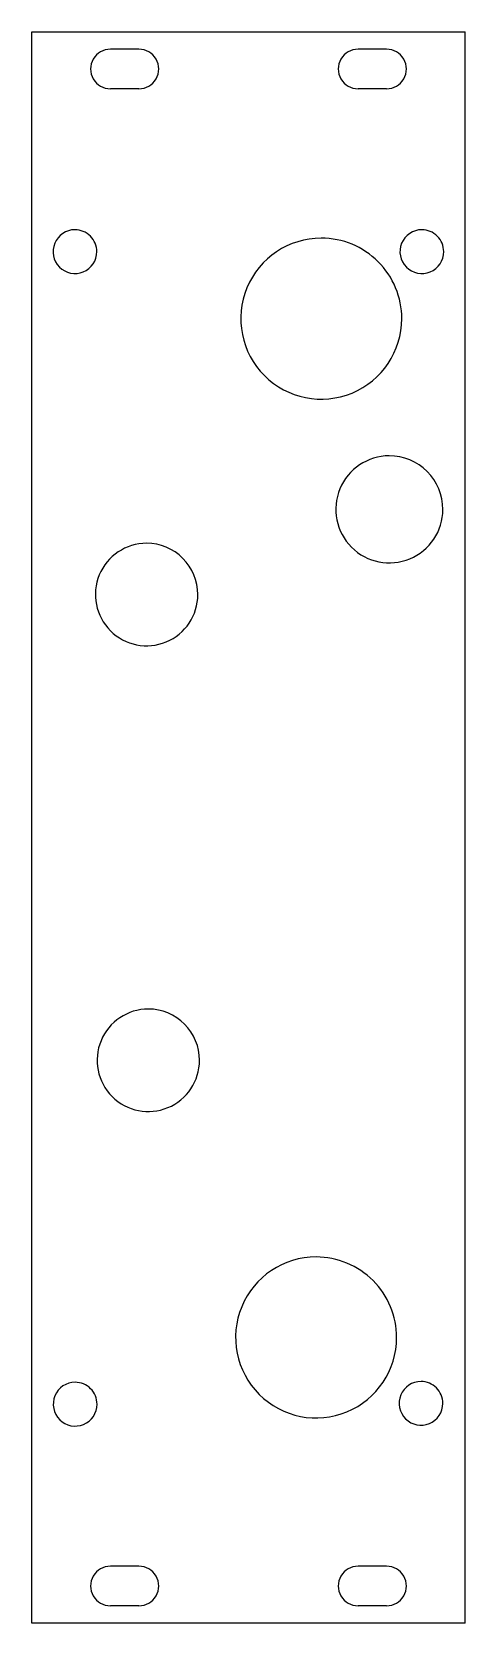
# Model space of a CAD drawing. Header units: centimetres. Extents: x 0 to 3.5, y 0 to 12.9.
import ezdxf

# ---------------------------------------------------------------- set-up
doc = ezdxf.new("R2010")
doc.units = ezdxf.units.CM
doc.layers.get('0').update_dxf_attribs({"linetype": 'CONTINUOUS'})

msp = doc.modelspace()

# ---------------------------------------------------------------- linework, layer by layer
at = {"color": 7}
for points in [[(0.0025, 12.85244), (3.5025, 12.85244)], [(0.0025, 0.00244), (0.0025, 12.85244)], [(3.5025, 0.00244), (3.5025, 12.85244)], [(0.8675, 12.71244), (0.6375, 12.71244)], [(2.8675, 12.71244), (2.6375, 12.71244)], [(0.8675, 12.39244), (0.6375, 12.39244)], [(2.8675, 12.39244), (2.6375, 12.39244)], [(0.8675, 0.46244), (0.6375, 0.46244)], [(2.8675, 0.46244), (2.6375, 0.46244)], [(0.8675, 0.14244), (0.6375, 0.14244)], [(2.8675, 0.14244), (2.6375, 0.14244)], [(3.5025, 0.00244), (0.0025, 0.00244)]]:
    msp.add_lwpolyline(points, dxfattribs=at)
for points in [[(0.350723, 11.254217)], [(2.3405, 11.18644)], [(3.1525, 11.254217)], [(2.889846, 9.428743)], [(0.929846, 8.722095)], [(0.9435, 4.961241)], [(2.2985, 2.95944)], [(0.3525, 1.94744)], [(3.145723, 1.954217)]]:
    msp.add_lwpolyline(points, close=True, dxfattribs=at)
for points in [[(0.498936, 12.63244), (0.470355, 12.582936), (0.470355, 12.521944), (0.498936, 12.47244)], [(0.6375, 12.71244), (0.580338, 12.71244), (0.527517, 12.681944), (0.498936, 12.63244)], [(1.006064, 12.63244), (0.977483, 12.681944), (0.924662, 12.71244), (0.8675, 12.71244)], [(1.006064, 12.47244), (1.034645, 12.521944), (1.034645, 12.582936), (1.006064, 12.63244)], [(2.498936, 12.63244), (2.470355, 12.582936), (2.470355, 12.521944), (2.498936, 12.47244)], [(2.6375, 12.71244), (2.580338, 12.71244), (2.527517, 12.681944), (2.498936, 12.63244)], [(3.006064, 12.63244), (2.977483, 12.681944), (2.924662, 12.71244), (2.8675, 12.71244)], [(3.006064, 12.47244), (3.034645, 12.521944), (3.034645, 12.582936), (3.006064, 12.63244)], [(0.498936, 12.47244), (0.527517, 12.422936), (0.580338, 12.39244), (0.6375, 12.39244)], [(0.8675, 12.39244), (0.924662, 12.39244), (0.977483, 12.422936), (1.006064, 12.47244)], [(2.498936, 12.47244), (2.527517, 12.422936), (2.580338, 12.39244), (2.6375, 12.39244)], [(2.8675, 12.39244), (2.924662, 12.39244), (2.977483, 12.422936), (3.006064, 12.47244)], [(0.350723, 11.254217), (0.279224, 11.254217), (0.214765, 11.211146), (0.187403, 11.14509)], [(0.475723, 11.20244), (0.442571, 11.235592), (0.397607, 11.254217), (0.350723, 11.254217)], [(0.5275, 11.07744), (0.5275, 11.124324), (0.508875, 11.169288), (0.475723, 11.20244)], [(2.3405, 11.18644), (2.0776, 11.18644), (1.840586, 11.028073), (1.739978, 10.785184)], [(2.800119, 10.996059), (2.678221, 11.117958), (2.512891, 11.18644), (2.3405, 11.18644)], [(3.1525, 11.254217), (3.081, 11.254217), (3.016541, 11.211146), (2.98918, 11.14509)], [(3.2775, 11.20244), (3.244348, 11.235592), (3.199384, 11.254217), (3.1525, 11.254217)], [(3.329277, 11.07744), (3.329277, 11.124324), (3.310652, 11.169288), (3.2775, 11.20244)], [(0.187403, 11.14509), (0.160041, 11.079033), (0.175166, 11.002998), (0.225723, 10.95244)], [(0.418373, 10.91412), (0.48443, 10.941481), (0.5275, 11.00594), (0.5275, 11.07744)], [(2.98918, 11.14509), (2.961818, 11.079033), (2.976942, 11.002998), (3.0275, 10.95244)], [(3.22015, 10.91412), (3.286206, 10.941481), (3.329277, 11.00594), (3.329277, 11.07744)], [(0.225723, 10.95244), (0.276281, 10.901882), (0.352316, 10.886758), (0.418373, 10.91412)], [(2.9905, 10.53644), (2.9905, 10.708831), (2.922018, 10.874161), (2.800119, 10.996059)], [(3.0275, 10.95244), (3.078058, 10.901882), (3.154093, 10.886758), (3.22015, 10.91412)], [(1.739978, 10.785184), (1.639371, 10.542296), (1.694982, 10.262719), (1.880881, 10.076821)], [(2.589244, 9.935918), (2.832133, 10.036526), (2.9905, 10.27354), (2.9905, 10.53644)], [(1.880881, 10.076821), (2.066779, 9.890922), (2.346356, 9.835311), (2.589244, 9.935918)], [(2.889846, 9.428743), (2.714995, 9.428743), (2.557362, 9.323416), (2.490449, 9.161875)], [(3.19553, 9.302125), (3.114458, 9.383197), (3.004499, 9.428743), (2.889846, 9.428743)], [(3.322149, 8.99644), (3.322149, 9.111094), (3.276603, 9.221052), (3.19553, 9.302125)], [(2.490449, 9.161875), (2.423537, 9.000335), (2.460523, 8.814393), (2.584161, 8.690755)], [(3.055281, 8.597044), (3.216822, 8.663956), (3.322149, 8.82159), (3.322149, 8.99644)], [(0.929846, 8.722095), (0.762538, 8.722095), (0.611704, 8.621311), (0.547678, 8.466739)], [(1.222343, 8.600938), (1.144768, 8.678513), (1.039554, 8.722095), (0.929846, 8.722095)], [(2.584161, 8.690755), (2.707799, 8.567117), (2.89374, 8.530131), (3.055281, 8.597044)], [(1.3435, 8.30844), (1.3435, 8.418148), (1.299919, 8.523363), (1.222343, 8.600938)], [(0.547678, 8.466739), (0.483653, 8.312167), (0.519043, 8.134246), (0.637348, 8.015942)], [(1.088144, 7.926273), (1.242716, 7.990299), (1.3435, 8.141132), (1.3435, 8.30844)], [(0.637348, 8.015942), (0.755652, 7.897638), (0.933572, 7.862247), (1.088144, 7.926273)], [(0.9435, 4.961241), (0.776192, 4.961241), (0.625359, 4.860457), (0.561333, 4.705885)], [(1.235998, 4.840084), (1.158423, 4.91766), (1.053208, 4.961241), (0.9435, 4.961241)], [(1.357155, 4.547586), (1.357155, 4.657295), (1.313573, 4.762509), (1.235998, 4.840084)], [(0.561333, 4.705885), (0.497307, 4.551313), (0.532698, 4.373393), (0.651002, 4.255089)], [(1.101799, 4.165419), (1.256371, 4.229445), (1.357155, 4.380279), (1.357155, 4.547586)], [(0.651002, 4.255089), (0.769306, 4.136784), (0.947227, 4.101394), (1.101799, 4.165419)], [(2.2985, 2.95944), (2.0356, 2.95944), (1.798586, 2.801073), (1.697978, 2.558184)], [(2.758119, 2.769059), (2.636221, 2.890958), (2.470891, 2.95944), (2.2985, 2.95944)], [(2.9485, 2.30944), (2.9485, 2.481831), (2.880018, 2.647161), (2.758119, 2.769059)], [(1.697978, 2.558184), (1.597371, 2.315296), (1.652982, 2.035719), (1.838881, 1.849821)], [(2.547244, 1.708918), (2.790133, 1.809526), (2.9485, 2.04654), (2.9485, 2.30944)], [(0.3525, 1.94744), (0.281, 1.94744), (0.216541, 1.90437), (0.18918, 1.838313)], [(0.4775, 1.895663), (0.444348, 1.928815), (0.399384, 1.94744), (0.3525, 1.94744)], [(3.145723, 1.954217), (3.074224, 1.954217), (3.009765, 1.911146), (2.982403, 1.84509)], [(3.270723, 1.90244), (3.237571, 1.935592), (3.192607, 1.954217), (3.145723, 1.954217)], [(0.18918, 1.838313), (0.161818, 1.772256), (0.176942, 1.696221), (0.2275, 1.645663)], [(0.529277, 1.770663), (0.529277, 1.817547), (0.510652, 1.862511), (0.4775, 1.895663)], [(1.838881, 1.849821), (2.024779, 1.663922), (2.304356, 1.608311), (2.547244, 1.708918)], [(2.982403, 1.84509), (2.955041, 1.779033), (2.970166, 1.702998), (3.020723, 1.65244)], [(3.3225, 1.77744), (3.3225, 1.824324), (3.303875, 1.869288), (3.270723, 1.90244)], [(0.42015, 1.607343), (0.486206, 1.634705), (0.529277, 1.699164), (0.529277, 1.770663)], [(3.213373, 1.61412), (3.27943, 1.641481), (3.3225, 1.70594), (3.3225, 1.77744)], [(0.2275, 1.645663), (0.278058, 1.595106), (0.354093, 1.579981), (0.42015, 1.607343)], [(3.020723, 1.65244), (3.071281, 1.601882), (3.147316, 1.586758), (3.213373, 1.61412)], [(0.6375, 0.46244), (0.580338, 0.46244), (0.527517, 0.431944), (0.498936, 0.38244)], [(1.006064, 0.38244), (0.977483, 0.431944), (0.924662, 0.46244), (0.8675, 0.46244)], [(2.6375, 0.46244), (2.580338, 0.46244), (2.527517, 0.431944), (2.498936, 0.38244)], [(3.006064, 0.38244), (2.977483, 0.431944), (2.924662, 0.46244), (2.8675, 0.46244)], [(0.498936, 0.38244), (0.470355, 0.332936), (0.470355, 0.271944), (0.498936, 0.22244)], [(1.006064, 0.22244), (1.034645, 0.271944), (1.034645, 0.332936), (1.006064, 0.38244)], [(2.498936, 0.38244), (2.470355, 0.332936), (2.470355, 0.271944), (2.498936, 0.22244)], [(3.006064, 0.22244), (3.034645, 0.271944), (3.034645, 0.332936), (3.006064, 0.38244)], [(0.498936, 0.22244), (0.527517, 0.172936), (0.580338, 0.14244), (0.6375, 0.14244)], [(0.8675, 0.14244), (0.924662, 0.14244), (0.977483, 0.172936), (1.006064, 0.22244)], [(2.498936, 0.22244), (2.527517, 0.172936), (2.580338, 0.14244), (2.6375, 0.14244)], [(2.8675, 0.14244), (2.924662, 0.14244), (2.977483, 0.172936), (3.006064, 0.22244)]]:
    msp.add_open_spline(points, degree=3, dxfattribs=at)

doc.saveas('drawing.dxf')
